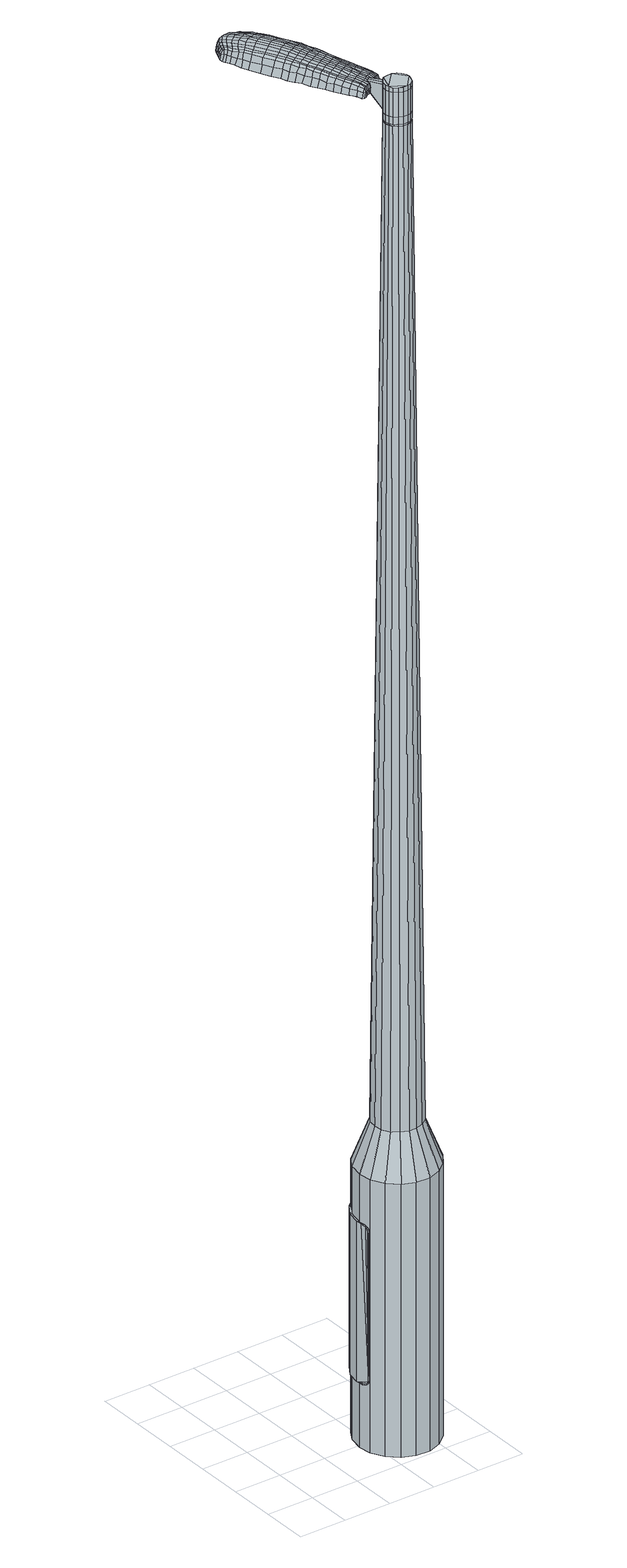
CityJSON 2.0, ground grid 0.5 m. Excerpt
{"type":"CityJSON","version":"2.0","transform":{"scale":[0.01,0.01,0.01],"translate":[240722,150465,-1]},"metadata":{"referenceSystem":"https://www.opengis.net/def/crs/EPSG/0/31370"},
"CityObjects":{
"object1":{"type":"GenericCityObject","attributes":{"cluster":948,"mean_distance_to_centroid":0.167,"new_centroid_x":240723.32,"new_centroid_y":150465.45,"mean_distance_to_camera":5.42,"H1":-2.76,"H2":2.57,"Z_final":123.3,"cluster2":-1,"proj_x":240725.76,"proj_y":150464.14,"id_line":64258,"bearing_l":208.24,"distance":2.77,"orientation":"right","G_obj":118.24},"geometry":[{"type":"MultiSurface","lod":"2","boundaries":[[[0,1,2,3]],[[1,4,5,2]],[[4,6,7,5]],[[6,8,9,7]],[[8,10,11,9]],[[10,12,13,11]],[[12,14,15,13]],[[14,16,17,15]],[[16,18,19,17]],[[18,20,21,19]],[[20,22,23,21]],[[22,24,25,23]],[[24,26,27,25]],[[26,28,29,27]],[[28,30,31,29]],[[30,32,33,31]],[[32,34,35,33]],[[34,0,3,35]],[[36,37,38,39]],[[38,40,41,42]],[[41,43,42]],[[42,44,45,46]],[[45,47,46]],[[46,48,49,50]],[[49,51,50]],[[42,46,50,38]],[[50,52,39,38]],[[53,36,39]],[[2,5,7,35]],[[7,9,11,15]],[[11,13,15]],[[15,17,19,23]],[[19,21,23]],[[23,25,27,31]],[[27,29,31]],[[15,23,31,7]],[[31,33,35,7]],[[3,2,35]],[[1,0,54,55]],[[0,34,56,54]],[[34,32,57,56]],[[32,30,58,57]],[[30,28,59,58]],[[28,26,60,59]],[[26,24,61,60]],[[24,22,62,61]],[[22,20,63,62]],[[20,18,64,63]],[[18,16,65,64]],[[16,14,66,65]],[[14,12,67,66]],[[12,10,68,67]],[[10,8,69,68]],[[8,6,70,69]],[[6,4,71,70]],[[4,1,55,71]],[[55,54,72,73]],[[54,56,74,72]],[[56,57,75,74]],[[57,58,76,75]],[[58,59,77,76]],[[59,60,78,77]],[[60,61,79,78]],[[61,62,80,79]],[[62,63,81,80]],[[63,64,82,81]],[[64,65,83,82]],[[65,66,84,83]],[[66,67,85,84]],[[67,68,86,85]],[[68,69,87,86]],[[69,70,88,87]],[[70,71,89,88]],[[71,55,73,89]],[[90,91,92,73]],[[74,93,91,90]],[[94,95,93,74]],[[96,97,95,94]],[[98,99,97,96]],[[100,101,99,98]],[[79,102,101,100]],[[80,103,102,79]],[[81,104,103,80]],[[105,106,104,81]],[[107,108,106,105]],[[84,109,108,107]],[[85,110,109,84]],[[111,112,110,85]],[[87,113,112,111]],[[88,114,113,87]],[[115,116,114,88]],[[73,92,116,115]],[[117,118,119,120]],[[121,117,120,122]],[[123,121,122,124]],[[125,123,124,126]],[[127,125,126,128]],[[129,127,128,130]],[[131,129,130,132]],[[133,131,132,134]],[[135,133,134,136]],[[137,135,136,138]],[[139,137,138,140]],[[141,139,140,142]],[[143,141,142,144]],[[145,143,144,146]],[[147,145,146,148]],[[149,147,148,150]],[[72,90,73]],[[72,74,90]],[[75,94,74]],[[75,76,96,94]],[[76,77,98,96]],[[77,78,100,98]],[[78,79,100]],[[82,105,81]],[[82,83,107,105]],[[83,84,107]],[[86,111,85]],[[86,87,111]],[[89,115,88]],[[89,73,115]],[[151,92,91]],[[152,116,92]],[[152,114,116]],[[153,112,113]],[[153,110,112]],[[154,108,109]],[[154,155,106,108]],[[155,104,106]],[[156,101,102]],[[156,157,99,101]],[[157,158,97,99]],[[158,159,95,97]],[[159,93,95]],[[151,91,93]],[[39,52,149,160]],[[92,151,161,150]],[[53,39,160,118]],[[151,93,119,161]],[[36,53,118,117]],[[93,159,120,119]],[[37,36,117,121]],[[159,158,122,120]],[[38,37,121,123]],[[158,157,124,122]],[[40,38,123,125]],[[157,156,126,124]],[[41,40,125,127]],[[156,102,128,126]],[[43,41,127,129]],[[102,103,130,128]],[[42,43,129,131]],[[103,104,132,130]],[[44,42,131,133]],[[104,155,134,132]],[[45,44,133,135]],[[155,154,136,134]],[[47,45,135,137]],[[154,109,138,136]],[[46,47,137,139]],[[109,110,140,138]],[[48,46,139,141]],[[110,153,142,140]],[[49,48,141,143]],[[153,113,144,142]],[[51,49,143,145]],[[113,114,146,144]],[[50,51,145,147]],[[114,152,148,146]],[[52,50,147,149]],[[152,92,150,148]],[[149,150,162,163]],[[150,161,164,162]],[[161,119,165,164]],[[119,118,166,165]],[[118,160,167,166]],[[160,149,163,167]],[[168,169,170,171]],[[172,168,171,173]],[[168,172,174,175]],[[169,168,175,176]],[[177,178,179,180]],[[181,177,180,182]],[[177,181,183,184]],[[178,177,184,185]],[[186,187,188,189]],[[190,186,189,191]],[[186,190,192,193]],[[187,186,193,194]],[[195,196,197,198]],[[199,195,198,200]],[[195,199,201,202]],[[196,195,202,203]],[[204,205,206,207]],[[208,204,207,209]],[[204,208,210,211]],[[205,204,211,212]],[[213,214,215,216]],[[217,213,216,218]],[[213,217,219,220]],[[214,213,220,221]],[[222,223,224,225]],[[214,222,225,215]],[[222,214,221,226]],[[223,222,226,227]],[[228,229,230,231]],[[223,228,231,224]],[[228,223,227,232]],[[229,228,232,233]],[[234,172,173,235]],[[229,234,235,230]],[[234,229,233,236]],[[172,234,236,174]],[[237,238,239,240]],[[241,237,240,242]],[[237,241,243,244]],[[238,237,244,245]],[[246,247,248,249]],[[238,246,249,239]],[[246,238,245,250]],[[247,246,250,251]],[[252,253,254,255]],[[247,252,255,248]],[[252,247,251,256]],[[253,252,256,257]],[[258,259,260,261]],[[253,258,261,254]],[[258,253,257,262]],[[259,258,262,263]],[[264,169,176,265]],[[259,264,265,260]],[[264,259,263,266]],[[169,264,266,170]],[[267,268,269,270]],[[271,267,270,272]],[[267,271,273,274]],[[268,267,274,275]],[[276,277,278,279]],[[268,276,279,269]],[[276,268,275,280]],[[277,276,280,281]],[[282,283,284,285]],[[277,282,285,278]],[[282,277,281,286]],[[283,282,286,287]],[[288,181,182,289]],[[283,288,289,284]],[[288,283,287,290]],[[181,288,290,183]],[[291,292,293,294]],[[295,291,294,296]],[[291,295,297,298]],[[292,291,298,299]],[[300,301,302,303]],[[292,300,303,293]],[[300,292,299,304]],[[301,300,304,305]],[[306,307,308,309]],[[301,306,309,302]],[[306,301,305,310]],[[307,306,310,311]],[[312,313,314,315]],[[307,312,315,308]],[[312,307,311,316]],[[313,312,316,317]],[[318,178,185,319]],[[313,318,319,314]],[[318,313,317,320]],[[178,318,320,179]],[[321,207,206,322]],[[323,321,322,324]],[[321,323,325,326]],[[207,321,326,209]],[[327,323,324,328]],[[329,327,328,330]],[[327,329,331,332]],[[323,327,332,325]],[[333,329,330,334]],[[335,333,334,336]],[[333,335,337,338]],[[329,333,338,331]],[[339,335,336,340]],[[341,339,340,342]],[[339,341,343,344]],[[335,339,344,337]],[[345,341,342,346]],[[196,345,346,197]],[[345,196,203,347]],[[341,345,347,343]],[[348,349,194,193]],[[350,348,193,192]],[[348,350,351,352]],[[349,348,352,353]],[[354,355,353,352]],[[356,354,352,351]],[[354,356,357,358]],[[355,354,358,359]],[[360,361,359,358]],[[362,360,358,357]],[[360,362,363,364]],[[361,360,364,365]],[[366,367,365,364]],[[368,366,364,363]],[[366,368,201,199]],[[367,366,199,200]],[[369,370,371,372]],[[271,369,372,273]],[[369,271,272,373]],[[370,369,373,374]],[[375,190,191,376]],[[370,375,376,371]],[[375,370,374,377]],[[190,375,377,192]],[[378,379,380,381]],[[217,378,381,219]],[[378,217,218,382]],[[379,378,382,383]],[[384,385,386,387]],[[379,384,387,380]],[[384,379,383,388]],[[385,384,388,389]],[[390,187,194,391]],[[385,390,391,386]],[[390,385,389,392]],[[187,390,392,188]],[[393,394,395,396]],[[175,393,396,176]],[[393,175,174,397]],[[394,393,397,398]],[[399,400,401,402]],[[394,399,402,395]],[[399,394,398,403]],[[400,399,403,404]],[[405,198,197,406]],[[400,405,406,401]],[[405,400,404,407]],[[198,405,407,200]],[[408,409,410,411]],[[180,408,411,182]],[[408,180,179,412]],[[409,408,412,413]],[[414,202,201,415]],[[409,414,415,410]],[[414,409,413,416]],[[202,414,416,203]],[[417,418,419,420]],[[295,417,420,297]],[[417,295,296,421]],[[418,417,421,422]],[[423,208,209,424]],[[418,423,424,419]],[[423,418,422,425]],[[208,423,425,210]],[[426,427,428,429]],[[241,426,429,243]],[[426,241,242,430]],[[427,426,430,431]],[[432,433,434,435]],[[427,432,435,428]],[[432,427,431,436]],[[433,432,436,437]],[[438,205,212,439]],[[433,438,439,434]],[[438,433,437,440]],[[205,438,440,206]],[[441,442,431,430]],[[240,441,430,242]],[[441,240,239,443]],[[442,441,443,444]],[[445,446,437,436]],[[442,445,436,431]],[[445,442,444,447]],[[446,445,447,448]],[[449,322,206,440]],[[446,449,440,437]],[[449,446,448,450]],[[322,449,450,324]],[[451,452,453,454]],[[298,451,454,299]],[[451,298,297,420]],[[452,451,420,419]],[[455,326,325,456]],[[452,455,456,453]],[[455,452,419,424]],[[326,455,424,209]],[[457,458,444,443]],[[249,457,443,239]],[[457,249,248,459]],[[458,457,459,460]],[[461,462,448,447]],[[458,461,447,444]],[[461,458,460,463]],[[462,461,463,464]],[[465,328,324,450]],[[462,465,450,448]],[[465,462,464,466]],[[328,465,466,330]],[[467,468,469,470]],[[304,467,470,305]],[[467,304,299,454]],[[468,467,454,453]],[[471,332,331,472]],[[468,471,472,469]],[[471,468,453,456]],[[332,471,456,325]],[[473,474,460,459]],[[255,473,459,248]],[[473,255,254,475]],[[474,473,475,476]],[[477,478,464,463]],[[474,477,463,460]],[[477,474,476,479]],[[478,477,479,480]],[[481,334,330,466]],[[478,481,466,464]],[[481,478,480,482]],[[334,481,482,336]],[[483,484,485,486]],[[310,483,486,311]],[[483,310,305,470]],[[484,483,470,469]],[[487,338,337,488]],[[484,487,488,485]],[[487,484,469,472]],[[338,487,472,331]],[[489,490,476,475]],[[261,489,475,254]],[[489,261,260,491]],[[490,489,491,492]],[[493,494,480,479]],[[490,493,479,476]],[[493,490,492,495]],[[494,493,495,496]],[[497,340,336,482]],[[494,497,482,480]],[[497,494,496,498]],[[340,497,498,342]],[[499,500,501,502]],[[316,499,502,317]],[[499,316,311,486]],[[500,499,486,485]],[[503,344,343,504]],[[500,503,504,501]],[[503,500,485,488]],[[344,503,488,337]],[[505,506,492,491]],[[265,505,491,260]],[[505,265,176,396]],[[506,505,396,395]],[[507,508,496,495]],[[506,507,495,492]],[[507,506,395,402]],[[508,507,402,401]],[[509,346,342,498]],[[508,509,498,496]],[[509,508,401,406]],[[346,509,406,197]],[[510,511,413,412]],[[320,510,412,179]],[[510,320,317,502]],[[511,510,502,501]],[[512,347,203,416]],[[511,512,416,413]],[[512,511,501,504]],[[347,512,504,343]],[[513,514,374,373]],[[270,513,373,272]],[[513,270,269,515]],[[514,513,515,516]],[[517,350,192,377]],[[514,517,377,374]],[[517,514,516,518]],[[350,517,518,351]],[[519,520,521,522]],[[220,519,522,221]],[[519,220,219,381]],[[520,519,381,380]],[[523,524,525,526]],[[520,523,526,521]],[[523,520,380,387]],[[524,523,387,386]],[[527,349,353,528]],[[524,527,528,525]],[[527,524,386,391]],[[349,527,391,194]],[[529,530,516,515]],[[279,529,515,269]],[[529,279,278,531]],[[530,529,531,532]],[[533,356,351,518]],[[530,533,518,516]],[[533,530,532,534]],[[356,533,534,357]],[[535,536,537,538]],[[226,535,538,227]],[[535,226,221,522]],[[536,535,522,521]],[[539,540,541,542]],[[536,539,542,537]],[[539,536,521,526]],[[540,539,526,525]],[[543,355,359,544]],[[540,543,544,541]],[[543,540,525,528]],[[355,543,528,353]],[[545,546,532,531]],[[285,545,531,278]],[[545,285,284,547]],[[546,545,547,548]],[[549,362,357,534]],[[546,549,534,532]],[[549,546,548,550]],[[362,549,550,363]],[[551,552,553,554]],[[232,551,554,233]],[[551,232,227,538]],[[552,551,538,537]],[[555,556,557,558]],[[552,555,558,553]],[[555,552,537,542]],[[556,555,542,541]],[[559,361,365,560]],[[556,559,560,557]],[[559,556,541,544]],[[361,559,544,359]],[[561,562,548,547]],[[289,561,547,284]],[[561,289,182,411]],[[562,561,411,410]],[[563,368,363,550]],[[562,563,550,548]],[[563,562,410,415]],[[368,563,415,201]],[[564,565,398,397]],[[236,564,397,174]],[[564,236,233,554]],[[565,564,554,553]],[[566,567,404,403]],[[565,566,403,398]],[[566,565,553,558]],[[567,566,558,557]],[[568,367,200,407]],[[567,568,407,404]],[[568,567,557,560]],[[367,568,560,365]],[[569,570,571,572]],[[572,571,573,574]],[[575,573,571,576]],[[576,571,570,577]],[[578,579,580,581]],[[581,580,582,583]],[[584,582,580,585]],[[585,580,579,586]],[[587,588,589,590]],[[590,589,591,592]],[[593,591,589,594]],[[594,589,588,595]],[[596,597,598,599]],[[599,598,600,601]],[[602,600,598,603]],[[603,598,597,604]],[[605,606,607,608]],[[608,607,609,610]],[[611,609,607,612]],[[612,607,606,613]],[[614,615,616,617]],[[617,616,618,619]],[[620,618,616,621]],[[621,616,615,622]],[[623,624,625,626]],[[626,625,615,614]],[[622,615,625,627]],[[627,625,624,628]],[[629,630,631,632]],[[632,631,624,623]],[[628,624,631,633]],[[633,631,630,634]],[[574,573,635,636]],[[636,635,630,629]],[[634,630,635,637]],[[637,635,573,575]],[[638,639,640,641]],[[641,640,642,643]],[[644,642,640,645]],[[645,640,639,646]],[[647,648,649,650]],[[650,649,639,638]],[[646,639,649,651]],[[651,649,648,652]],[[653,654,655,656]],[[656,655,648,647]],[[652,648,655,657]],[[657,655,654,658]],[[659,660,661,662]],[[662,661,654,653]],[[658,654,661,663]],[[663,661,660,664]],[[577,570,665,666]],[[666,665,660,659]],[[664,660,665,667]],[[667,665,570,569]],[[668,669,670,671]],[[671,670,672,673]],[[674,672,670,675]],[[675,670,669,676]],[[677,678,679,680]],[[680,679,669,668]],[[676,669,679,681]],[[681,679,678,682]],[[683,684,685,686]],[[686,685,678,677]],[[682,678,685,687]],[[687,685,684,688]],[[583,582,689,690]],[[690,689,684,683]],[[688,684,689,691]],[[691,689,582,584]],[[692,693,694,695]],[[695,694,696,697]],[[698,696,694,699]],[[699,694,693,700]],[[701,702,703,704]],[[704,703,693,692]],[[700,693,703,705]],[[705,703,702,706]],[[707,708,709,710]],[[710,709,702,701]],[[706,702,709,711]],[[711,709,708,712]],[[713,714,715,716]],[[716,715,708,707]],[[712,708,715,717]],[[717,715,714,718]],[[586,579,719,720]],[[720,719,714,713]],[[718,714,719,721]],[[721,719,579,578]],[[605,608,722,723]],[[723,722,724,725]],[[726,724,722,727]],[[727,722,608,610]],[[725,724,728,729]],[[729,728,730,731]],[[732,730,728,733]],[[733,728,724,726]],[[731,730,734,735]],[[735,734,736,737]],[[738,736,734,739]],[[739,734,730,732]],[[737,736,740,741]],[[741,740,742,743]],[[744,742,740,745]],[[745,740,736,738]],[[743,742,746,747]],[[747,746,597,596]],[[604,597,746,748]],[[748,746,742,744]],[[595,749,750,594]],[[594,750,751,593]],[[752,751,750,753]],[[753,750,749,754]],[[754,755,756,753]],[[753,756,757,752]],[[758,757,756,759]],[[759,756,755,760]],[[760,761,762,759]],[[759,762,763,758]],[[764,763,762,765]],[[765,762,761,766]],[[766,767,768,765]],[[765,768,769,764]],[[602,769,768,600]],[[600,768,767,601]],[[770,771,772,773]],[[773,772,672,674]],[[673,672,772,774]],[[774,772,771,775]],[[592,591,776,777]],[[777,776,771,770]],[[775,771,776,778]],[[778,776,591,593]],[[779,780,781,782]],[[782,781,618,620]],[[619,618,781,783]],[[783,781,780,784]],[[785,786,787,788]],[[788,787,780,779]],[[784,780,787,789]],[[789,787,786,790]],[[595,588,791,792]],[[792,791,786,785]],[[790,786,791,793]],[[793,791,588,587]],[[794,795,796,797]],[[797,796,576,577]],[[575,576,796,798]],[[798,796,795,799]],[[800,801,802,803]],[[803,802,795,794]],[[799,795,802,804]],[[804,802,801,805]],[[596,599,806,807]],[[807,806,801,800]],[[805,801,806,808]],[[808,806,599,601]],[[809,810,811,812]],[[812,811,581,583]],[[578,581,811,813]],[[813,811,810,814]],[[602,603,815,816]],[[816,815,810,809]],[[814,810,815,817]],[[817,815,603,604]],[[818,819,820,821]],[[821,820,696,698]],[[697,696,820,822]],[[822,820,819,823]],[[610,609,824,825]],[[825,824,819,818]],[[823,819,824,826]],[[826,824,609,611]],[[827,828,829,830]],[[830,829,642,644]],[[643,642,829,831]],[[831,829,828,832]],[[833,834,835,836]],[[836,835,828,827]],[[832,828,835,837]],[[837,835,834,838]],[[613,606,839,840]],[[840,839,834,833]],[[838,834,839,841]],[[841,839,606,605]],[[832,842,843,831]],[[831,843,641,643]],[[638,641,843,844]],[[844,843,842,845]],[[838,846,847,837]],[[837,847,842,832]],[[845,842,847,848]],[[848,847,846,849]],[[605,723,850,841]],[[841,850,846,838]],[[849,846,850,851]],[[851,850,723,725]],[[852,853,854,855]],[[855,854,699,700]],[[698,699,854,821]],[[821,854,853,818]],[[726,727,856,857]],[[857,856,853,852]],[[818,853,856,825]],[[825,856,727,610]],[[845,858,859,844]],[[844,859,650,638]],[[647,650,859,860]],[[859,858,860]],[[849,861,862,848]],[[848,862,858,845]],[[860,858,862,863]],[[863,862,861,864]],[[725,729,865,851]],[[851,865,861,849]],[[864,861,865,866]],[[866,865,729,731]],[[867,868,869,870]],[[870,869,705,706]],[[700,705,869,855]],[[855,869,868,852]],[[732,733,871,872]],[[872,871,868,867]],[[852,868,871,857]],[[857,871,733,726]],[[873,874,860]],[[860,874,656,647]],[[653,656,874,875]],[[875,874,873,876]],[[864,877,878,863]],[[863,878,873,860]],[[876,873,878,879]],[[879,878,877,880]],[[731,735,881,866]],[[866,881,877,864]],[[880,877,881,882]],[[882,881,735,737]],[[883,884,885,886]],[[886,885,711,712]],[[706,711,885,870]],[[870,885,884,867]],[[738,739,887,888]],[[888,887,884,883]],[[867,884,887,872]],[[872,887,739,732]],[[876,889,890,875]],[[875,890,662,653]],[[659,662,890,891]],[[891,890,889,892]],[[880,893,894,879]],[[879,894,889,876]],[[892,889,894,895]],[[895,894,893,896]],[[737,741,897,882]],[[882,897,893,880]],[[896,893,897,898]],[[898,897,741,743]],[[899,900,901,902]],[[902,901,717,718]],[[712,717,901,886]],[[886,901,900,883]],[[744,745,903,904]],[[904,903,900,899]],[[883,900,903,888]],[[888,903,745,738]],[[892,905,906,891]],[[891,906,666,659]],[[577,666,906,797]],[[797,906,905,794]],[[896,907,908,895]],[[895,908,905,892]],[[794,905,908,803]],[[803,908,907,800]],[[743,747,909,898]],[[898,909,907,896]],[[800,907,909,807]],[[807,909,747,596]],[[814,910,911,813]],[[813,911,721,578]],[[718,721,911,902]],[[902,911,910,899]],[[604,748,912,817]],[[817,912,910,814]],[[899,910,912,904]],[[904,912,748,744]],[[775,913,914,774]],[[774,914,671,673]],[[668,671,914,915]],[[915,914,913,916]],[[593,751,917,778]],[[778,917,913,775]],[[916,913,917,918]],[[918,917,751,752]],[[919,920,921,922]],[[922,921,621,622]],[[620,621,921,782]],[[782,921,920,779]],[[923,924,925,926]],[[926,925,920,919]],[[779,920,925,788]],[[788,925,924,785]],[[754,749,927,928]],[[928,927,924,923]],[[785,924,927,792]],[[792,927,749,595]],[[916,929,930,915]],[[915,930,680,668]],[[677,680,930,931]],[[931,930,929,932]],[[752,757,933,918]],[[918,933,929,916]],[[932,929,933,934]],[[934,933,757,758]],[[935,936,937,938]],[[938,937,627,628]],[[622,627,937,922]],[[922,937,936,919]],[[939,940,941,942]],[[942,941,936,935]],[[919,936,941,926]],[[926,941,940,923]],[[760,755,943,944]],[[944,943,940,939]],[[923,940,943,928]],[[928,943,755,754]],[[932,945,946,931]],[[931,946,686,677]],[[683,686,946,947]],[[947,946,945,948]],[[758,763,949,934]],[[934,949,945,932]],[[948,945,949,950]],[[950,949,763,764]],[[951,952,953,954]],[[954,953,633,634]],[[628,633,953,938]],[[938,953,952,935]],[[955,956,957,958]],[[958,957,952,951]],[[935,952,957,942]],[[942,957,956,939]],[[766,761,959,960]],[[960,959,956,955]],[[939,956,959,944]],[[944,959,761,760]],[[948,961,962,947]],[[947,962,690,683]],[[583,690,962,812]],[[812,962,961,809]],[[764,769,963,950]],[[950,963,961,948]],[[809,961,963,816]],[[816,963,769,602]],[[799,964,965,798]],[[798,965,637,575]],[[634,637,965,954]],[[954,965,964,951]],[[805,966,967,804]],[[804,967,964,799]],[[951,964,967,958]],[[958,967,966,955]],[[601,767,968,808]],[[808,968,966,805]],[[955,966,968,960]],[[960,968,767,766]],[[569,572,171,170]],[[572,574,173,171]],[[584,585,184,183]],[[585,586,185,184]],[[587,590,189,188]],[[590,592,191,189]],[[611,612,211,210]],[[612,613,212,211]],[[614,617,216,215]],[[617,619,218,216]],[[623,626,225,224]],[[626,614,215,225]],[[629,632,231,230]],[[632,623,224,231]],[[574,636,235,173]],[[636,629,230,235]],[[644,645,244,243]],[[645,646,245,244]],[[646,651,250,245]],[[651,652,251,250]],[[652,657,256,251]],[[657,658,257,256]],[[658,663,262,257]],[[663,664,263,262]],[[664,667,266,263]],[[667,569,170,266]],[[674,675,274,273]],[[675,676,275,274]],[[676,681,280,275]],[[681,682,281,280]],[[682,687,286,281]],[[687,688,287,286]],[[688,691,290,287]],[[691,584,183,290]],[[692,695,294,293]],[[695,697,296,294]],[[701,704,303,302]],[[704,692,293,303]],[[707,710,309,308]],[[710,701,302,309]],[[713,716,315,314]],[[716,707,308,315]],[[586,720,319,185]],[[720,713,314,319]],[[770,773,372,371]],[[773,674,273,372]],[[592,777,376,191]],[[777,770,371,376]],[[619,783,382,218]],[[783,784,383,382]],[[784,789,388,383]],[[789,790,389,388]],[[790,793,392,389]],[[793,587,188,392]],[[697,822,421,296]],[[822,823,422,421]],[[823,826,425,422]],[[826,611,210,425]],[[827,830,429,428]],[[830,644,243,429]],[[833,836,435,434]],[[836,827,428,435]],[[613,840,439,212]],[[840,833,434,439]],[[969,970,971,972]],[[973,974,972,971]],[[975,976,977,978]],[[979,980,981,982]],[[970,983,984,971]],[[985,973,971,984]],[[986,975,978,987]],[[988,989,980,979]],[[983,990,991,984]],[[991,992,985,984]],[[993,986,987,994]],[[995,989,988,996]],[[990,997,998,991]],[[998,999,992,991]],[[1000,993,994,1001]],[[1002,995,996,1003]],[[1004,1005,1006,1007]],[[1008,1009,1005,1004]],[[1008,1010,1011,1009]],[[1010,1012,1013,1011]],[[1014,1015,1016,1017]],[[1018,1019,1015,1014]],[[1020,1021,1019,1018]],[[1022,1023,1021,1020]],[[1017,1006,1005,1014]],[[1014,1005,1009,1018]],[[1009,1011,1020,1018]],[[1011,1013,1022,1020]],[[978,977,974,973]],[[987,978,973,985]],[[992,994,987,985]],[[999,1001,994,992]],[[979,982,976,975]],[[988,979,975,986]],[[996,988,986,993]],[[1003,996,993,1000]],[[980,1004,1007,981]],[[989,1008,1004,980]],[[1010,1008,989,995]],[[1012,1010,995,1002]],[[1024,1025,1026,1027]],[[1026,1028,1029,1030]],[[1026,1030,1031,1032]],[[1026,1032,1027]],[[1033,1024,1027,1034]],[[1035,1034,1027,1036]],[[1037,1036,1027]],[[1038,1026,1025,1039]],[[1040,1038,1039,1041]],[[1042,1040,1041,1043]],[[1044,1042,1043,1045]],[[1046,1044,1045,1047]],[[1047,1048,1049,1050]],[[1047,1050,1051,1052]],[[1047,1052,1053,1054]],[[1053,1055,1056,1057]],[[1053,1057,1058,1059]],[[1053,1059,1054]],[[1047,1054,1046]],[[1060,1061,1025,1024]],[[1062,1063,1028,1026]],[[1064,1065,1037,1027]],[[1061,1066,1039,1025]],[[1067,1062,1026,1038]],[[1066,1068,1041,1039]],[[1069,1067,1038,1040]],[[1068,1070,1043,1041]],[[1071,1069,1040,1042]],[[1070,1072,1045,1043]],[[1073,1071,1042,1044]],[[1072,1074,1047,1045]],[[1075,1073,1044,1046]],[[1074,1076,1048,1047]],[[1077,1078,1055,1053]],[[1079,1075,1046,1054]],[[1049,1048,1076,1080]],[[1050,1049,1080,1081]],[[1051,1050,1081,1082]],[[1052,1051,1082,1083]],[[1053,1052,1083,1077]],[[1084,1060,1024,1033]],[[1085,1084,1033,1034]],[[1086,1085,1034,1035]],[[1087,1086,1035,1036]],[[1065,1087,1036,1037]],[[1029,1028,1063,1088]],[[1056,1055,1078,1089]],[[1030,1029,1088,1090]],[[1031,1030,1090,1091]],[[1032,1031,1091,1092]],[[1027,1032,1092,1064]],[[1057,1056,1089,1093]],[[1058,1057,1093,1094]],[[1059,1058,1094,1095]],[[1054,1059,1095,1079]]]}]}
},
"vertices":[
[110,83,384],[124,88,384],[124,88,96],[110,83,96],[138,87,384],[138,87,96],[152,82,384],[152,82,96],[163,72,384],[163,72,96],[170,59,384],[170,59,96],[172,45,384],[172,45,96],[169,30,384],[169,30,96],[161,18,384],[161,18,96],[150,9,384],[150,9,96],[136,4,384],[136,4,96],[121,5,384],[121,5,96],[108,10,384],[108,10,96],[97,20,384],[97,20,96],[90,33,384],[90,33,96],[88,47,384],[88,47,96],[91,62,384],[91,62,96],[98,74,384],[98,74,96],[117,51,1524],[116,46,1524],[117,42,1524],[123,58,1524],[119,38,1524],[123,35,1524],[132,33,1524],[127,33,1524],[136,34,1524],[140,37,1524],[143,46,1524],[142,41,1524],[143,50,1524],[140,54,1524],[133,59,1524],[137,57,1524],[128,59,1524],[120,55,1524],[118,68,429],[126,71,429],[111,63,429],[106,55,429],[105,47,429],[106,38,429],[110,30,429],[117,25,429],[125,21,429],[133,21,429],[142,24,429],[149,29,429],[153,37,429],[155,45,429],[154,54,429],[150,62,429],[143,67,429],[135,71,429],[123,58,1483],[128,59,1483],[120,55,1483],[117,51,1483],[116,46,1483],[117,42,1483],[119,38,1483],[123,35,1483],[127,33,1483],[132,33,1483],[136,34,1483],[140,37,1483],[142,41,1483],[143,46,1483],[143,50,1483],[140,54,1483],[137,57,1483],[133,59,1483],[124,57,1483],[124,57,1485],[128,59,1485],[120,55,1485],[118,51,1483],[118,51,1485],[117,46,1483],[117,46,1485],[118,42,1483],[118,42,1485],[120,38,1483],[120,38,1485],[123,35,1485],[127,33,1485],[132,33,1485],[136,35,1483],[136,35,1485],[139,37,1483],[139,37,1485],[142,41,1485],[143,46,1485],[142,50,1483],[142,50,1485],[140,54,1485],[137,57,1485],[132,59,1483],[132,59,1485],[117,51,1519],[120,55,1519],[120,55,1493],[117,51,1493],[116,46,1519],[116,46,1493],[117,42,1519],[117,42,1493],[119,38,1519],[119,38,1493],[123,35,1519],[123,35,1493],[127,33,1519],[127,33,1493],[132,33,1519],[132,33,1493],[136,34,1519],[136,34,1493],[140,37,1519],[140,37,1493],[142,41,1519],[142,41,1493],[143,46,1519],[143,46,1493],[143,50,1519],[143,50,1493],[140,54,1519],[140,54,1493],[137,57,1519],[137,57,1493],[133,59,1519],[133,59,1493],[128,59,1519],[128,59,1493],[123,58,1485],[133,59,1485],[143,50,1485],[140,37,1485],[136,34,1485],[119,38,1485],[117,42,1485],[116,46,1485],[117,51,1485],[123,58,1519],[123,58,1493],[117,76,1513],[117,76,1518],[115,74,1513],[112,73,1513],[112,73,1518],[115,74,1518],[97,149,1519],[100,142,1518],[101,144,1509],[98,151,1510],[93,157,1519],[94,158,1510],[92,155,1526],[96,147,1525],[99,141,1525],[63,131,1519],[66,125,1518],[68,125,1525],[65,131,1525],[58,138,1519],[60,138,1526],[56,139,1510],[61,131,1510],[64,125,1509],[43,204,1519],[47,205,1519],[46,206,1513],[43,205,1513],[40,201,1519],[40,202,1513],[41,200,1524],[44,202,1524],[48,204,1524],[79,139,1530],[82,132,1529],[85,134,1529],[82,140,1530],[74,147,1531],[77,148,1531],[71,145,1530],[75,137,1530],[79,130,1529],[117,68,1512],[119,69,1512],[119,70,1517],[116,69,1517],[114,66,1512],[114,67,1517],[114,67,1506],[116,68,1506],[119,70,1506],[68,200,1519],[70,198,1519],[70,199,1512],[68,202,1512],[66,202,1518],[67,204,1512],[65,201,1522],[67,200,1523],[69,197,1524],[72,194,1519],[75,189,1519],[76,191,1512],[73,195,1512],[71,193,1524],[74,188,1525],[78,184,1519],[82,177,1519],[83,179,1511],[79,186,1511],[77,183,1526],[81,176,1526],[88,167,1519],[88,169,1510],[87,165,1526],[128,82,1513],[125,89,1513],[124,88,1518],[127,81,1517],[130,77,1512],[129,77,1516],[130,78,1506],[128,83,1507],[125,90,1507],[122,96,1514],[119,102,1515],[118,101,1520],[121,94,1519],[122,97,1507],[119,104,1507],[115,109,1515],[112,116,1516],[111,115,1522],[115,108,1521],[116,111,1508],[113,118,1508],[109,123,1517],[106,129,1517],[105,128,1524],[108,121,1523],[110,124,1508],[107,131,1509],[103,136,1518],[102,134,1524],[104,138,1509],[36,184,1519],[37,181,1519],[38,181,1524],[37,185,1523],[35,187,1518],[36,186,1522],[34,187,1512],[34,184,1512],[35,181,1512],[39,177,1519],[41,171,1519],[43,171,1525],[40,177,1524],[37,177,1512],[39,172,1512],[44,166,1519],[47,159,1519],[49,159,1526],[45,166,1526],[42,166,1511],[45,159,1511],[53,149,1519],[54,149,1526],[51,149,1510],[101,68,1513],[97,74,1513],[96,74,1507],[100,68,1507],[104,63,1512],[103,63,1506],[105,64,1516],[102,68,1517],[99,74,1518],[93,81,1514],[89,87,1515],[88,87,1507],[92,81,1507],[95,80,1519],[91,87,1520],[85,93,1515],[82,100,1516],[80,100,1508],[84,94,1508],[87,93,1521],[83,100,1522],[78,106,1517],[74,112,1517],[72,113,1509],[76,106,1508],[79,106,1523],[76,112,1524],[70,119,1518],[68,119,1509],[72,118,1524],[114,73,1519],[116,75,1519],[110,80,1520],[113,81,1520],[108,79,1520],[111,72,1519],[107,86,1522],[109,88,1522],[103,93,1523],[106,94,1523],[101,92,1523],[104,85,1521],[100,100,1524],[102,101,1524],[96,106,1525],[99,107,1525],[93,105,1525],[97,98,1524],[93,113,1526],[95,114,1526],[89,119,1527],[92,121,1527],[86,117,1527],[90,111,1526],[86,126,1528],[88,127,1528],[82,124,1528],[46,200,1527],[49,201,1527],[43,197,1526],[45,193,1527],[48,196,1528],[51,197,1528],[51,190,1529],[54,192,1529],[48,188,1528],[51,181,1530],[54,184,1530],[58,185,1530],[58,177,1531],[61,179,1531],[54,175,1530],[59,167,1531],[62,169,1531],[65,171,1531],[68,158,1531],[71,160,1531],[65,156,1531],[35,189,1518],[36,192,1519],[35,192,1513],[34,189,1513],[36,188,1523],[37,191,1523],[38,196,1519],[37,197,1513],[39,195,1524],[64,204,1518],[62,205,1518],[62,203,1523],[64,202,1523],[65,205,1513],[62,206,1513],[58,206,1519],[54,207,1519],[55,205,1524],[58,204,1523],[58,207,1513],[54,208,1513],[50,206,1519],[51,205,1524],[50,207,1513],[95,146,1528],[93,146,1528],[96,139,1528],[98,140,1527],[91,154,1528],[89,153,1529],[90,144,1529],[87,143,1530],[91,136,1529],[94,138,1528],[86,152,1529],[83,151,1530],[84,142,1530],[88,135,1529],[80,150,1531],[66,131,1528],[68,132,1529],[64,140,1529],[62,139,1528],[70,125,1527],[72,126,1528],[71,134,1529],[67,142,1530],[75,128,1528],[106,62,1512],[108,63,1512],[108,64,1517],[106,63,1517],[105,62,1506],[107,63,1506],[111,64,1512],[111,66,1517],[110,65,1506],[130,74,1512],[128,74,1512],[129,75,1506],[130,76,1506],[129,75,1517],[127,74,1517],[126,73,1512],[124,71,1512],[124,72,1506],[127,74,1506],[125,73,1517],[123,72,1517],[122,70,1512],[122,71,1506],[121,71,1517],[126,80,1519],[125,79,1519],[123,87,1520],[122,86,1520],[123,78,1519],[121,77,1519],[120,85,1520],[117,84,1520],[118,76,1519],[115,82,1520],[104,68,1519],[105,69,1519],[102,75,1520],[100,74,1520],[108,70,1519],[105,77,1520],[120,93,1521],[118,93,1521],[117,100,1522],[115,99,1522],[116,92,1521],[114,90,1521],[113,98,1522],[111,97,1523],[112,89,1522],[108,96,1523],[96,81,1521],[98,82,1521],[94,88,1522],[92,87,1522],[101,83,1521],[97,90,1522],[113,107,1523],[112,106,1523],[110,114,1524],[109,113,1524],[110,105,1523],[107,104,1524],[106,112,1525],[104,110,1525],[105,102,1524],[101,109,1525],[88,94,1523],[90,95,1523],[87,101,1524],[85,100,1524],[93,96,1524],[90,103,1525],[107,120,1525],[105,119,1525],[104,127,1526],[102,126,1526],[103,118,1526],[101,117,1526],[100,125,1527],[97,123,1527],[98,115,1526],[95,122,1527],[81,106,1525],[83,107,1525],[79,114,1526],[77,113,1526],[86,109,1526],[82,115,1527],[101,133,1527],[99,133,1527],[97,131,1527],[94,130,1528],[91,129,1528],[73,119,1527],[75,120,1527],[79,122,1528],[37,186,1525],[38,189,1525],[39,183,1526],[40,185,1526],[40,193,1526],[42,189,1527],[65,200,1525],[63,201,1525],[65,198,1526],[67,197,1525],[60,202,1525],[56,203,1526],[58,199,1527],[62,199,1526],[52,202,1526],[55,199,1527],[41,178,1526],[42,180,1527],[43,172,1527],[45,175,1528],[44,184,1528],[47,178,1529],[70,193,1526],[68,193,1527],[71,188,1528],[73,188,1527],[65,194,1527],[61,194,1528],[65,188,1529],[68,188,1528],[58,193,1528],[61,187,1530],[46,167,1528],[48,169,1529],[50,160,1528],[52,161,1529],[51,172,1529],[55,164,1530],[76,182,1528],[74,182,1528],[78,175,1529],[80,175,1528],[71,182,1529],[68,181,1530],[72,174,1530],[75,174,1530],[64,180,1530],[69,172,1531],[56,149,1529],[58,151,1529],[61,153,1530],[85,165,1528],[83,164,1529],[81,163,1530],[78,162,1530],[74,161,1531],[99,143,1509],[98,142,1518],[95,148,1518],[96,150,1509],[91,156,1519],[92,158,1510],[90,154,1525],[94,146,1525],[97,140,1525],[70,126,1525],[68,126,1518],[64,132,1518],[66,132,1525],[60,139,1519],[62,139,1525],[58,140,1510],[62,132,1509],[66,126,1509],[47,204,1513],[48,203,1519],[45,202,1519],[44,203,1513],[42,199,1519],[41,200,1513],[43,198,1524],[45,201,1524],[48,202,1524],[85,134,1528],[82,133,1528],[79,139,1529],[81,140,1529],[74,147,1529],[77,148,1529],[71,145,1529],[75,137,1529],[79,131,1528],[118,72,1516],[118,71,1512],[116,70,1512],[116,70,1516],[113,68,1512],[113,69,1516],[113,69,1506],[115,70,1506],[118,72,1506],[69,198,1512],[68,196,1519],[66,199,1518],[67,200,1512],[65,201,1518],[65,202,1512],[64,200,1522],[65,198,1523],[67,196,1523],[74,190,1512],[74,188,1519],[71,193,1519],[71,194,1512],[70,192,1524],[73,187,1525],[81,178,1511],[80,176,1519],[77,183,1519],[77,185,1511],[76,182,1525],[80,175,1526],[86,166,1519],[87,168,1510],[85,165,1526],[122,87,1518],[123,88,1513],[126,81,1513],[125,80,1517],[128,77,1512],[127,77,1515],[128,78,1506],[127,83,1506],[124,89,1507],[116,100,1520],[117,102,1514],[120,95,1514],[119,94,1519],[120,96,1507],[117,103,1507],[110,114,1522],[110,115,1516],[114,108,1515],[113,107,1521],[114,110,1508],[111,117,1508],[103,127,1523],[104,129,1517],[107,122,1516],[106,121,1522],[108,124,1508],[105,130,1508],[101,135,1517],[100,134,1524],[102,137,1509],[40,182,1523],[39,182,1519],[38,185,1518],[39,185,1523],[37,187,1518],[38,187,1522],[36,187,1512],[36,185,1512],[37,182,1512],[44,172,1525],[43,172,1519],[41,177,1519],[42,177,1524],[39,178,1512],[41,172,1512],[51,160,1526],[49,160,1519],[45,167,1519],[47,167,1525],[44,167,1511],[47,160,1511],[54,150,1519],[56,150,1526],[53,150,1510],[97,76,1507],[99,75,1513],[103,69,1513],[101,69,1506],[106,65,1512],[104,65,1506],[106,66,1515],[104,69,1517],[100,75,1518],[89,88,1507],[91,88,1514],[95,82,1514],[93,82,1507],[96,82,1519],[92,88,1520],[81,101,1508],[83,101,1516],[87,94,1515],[85,95,1508],[89,94,1521],[85,101,1522],[74,114,1508],[76,113,1517],[79,107,1516],[77,107,1508],[81,107,1522],[77,113,1523],[72,120,1517],[70,120,1509],[73,119,1524],[113,74,1518],[116,75,1518],[110,80,1519],[112,82,1519],[108,79,1519],[111,73,1518],[107,87,1520],[109,88,1520],[103,94,1521],[105,95,1521],[100,92,1521],[104,86,1520],[99,100,1523],[102,101,1523],[96,107,1524],[98,108,1524],[93,105,1524],[97,99,1523],[92,113,1525],[95,114,1525],[89,120,1526],[92,121,1526],[86,118,1526],[90,112,1525],[85,126,1527],[88,127,1527],[82,124,1527],[49,200,1526],[46,199,1526],[44,196,1525],[45,193,1526],[48,195,1526],[51,197,1526],[54,191,1528],[51,190,1528],[48,187,1527],[52,181,1528],[55,183,1529],[58,185,1529],[61,179,1530],[58,177,1530],[55,175,1529],[59,167,1530],[62,169,1530],[65,171,1530],[71,160,1530],[68,158,1530],[65,156,1530],[37,191,1513],[38,191,1518],[37,188,1518],[36,189,1512],[38,188,1523],[39,190,1523],[40,195,1519],[39,196,1513],[40,194,1523],[61,201,1523],[61,203,1518],[63,202,1518],[63,200,1523],[64,203,1512],[61,204,1512],[55,203,1523],[54,204,1519],[58,204,1519],[58,202,1523],[58,205,1513],[54,205,1513],[51,204,1519],[51,203,1524],[51,205,1513],[95,139,1527],[92,145,1527],[93,146,1527],[96,140,1526],[89,154,1527],[88,153,1528],[90,137,1528],[87,143,1528],[90,144,1528],[93,138,1527],[86,152,1528],[83,151,1529],[84,142,1529],[87,135,1528],[80,150,1529],[64,141,1528],[68,133,1527],[67,132,1527],[63,140,1527],[71,126,1526],[72,127,1527],[72,135,1528],[67,143,1528],[75,129,1527],[107,66,1516],[107,65,1512],[106,64,1512],[106,65,1516],[105,64,1506],[106,65,1506],[110,66,1512],[110,67,1516],[109,67,1506],[128,77,1506],[127,76,1512],[128,76,1512],[129,77,1506],[127,76,1516],[126,76,1516],[123,74,1506],[123,73,1512],[125,75,1512],[125,76,1506],[124,75,1516],[122,74,1516],[121,72,1512],[120,73,1506],[120,73,1516],[124,80,1518],[125,80,1518],[122,87,1519],[121,86,1519],[120,78,1518],[122,79,1518],[119,85,1519],[117,84,1519],[118,77,1518],[115,83,1519],[101,76,1519],[105,70,1518],[104,69,1518],[101,75,1519],[108,71,1518],[104,77,1519],[118,93,1520],[119,93,1520],[115,100,1521],[114,91,1520],[116,92,1520],[113,99,1521],[110,97,1521],[111,89,1520],[108,96,1521],[94,89,1521],[98,82,1520],[97,82,1520],[93,88,1521],[101,84,1520],[97,90,1521],[111,106,1522],[112,107,1522],[109,113,1523],[108,113,1523],[107,104,1522],[109,105,1522],[106,112,1523],[103,111,1524],[104,103,1523],[101,109,1524],[87,102,1523],[90,95,1522],[89,95,1522],[85,101,1523],[93,97,1522],[90,103,1523],[105,120,1524],[106,120,1524],[103,127,1525],[102,126,1525],[100,117,1525],[103,118,1524],[99,125,1525],[97,124,1526],[98,116,1525],[94,122,1526],[79,114,1525],[83,108,1524],[82,107,1524],[78,114,1525],[86,110,1524],[82,116,1525],[98,133,1526],[100,133,1526],[93,130,1527],[96,132,1526],[91,129,1527],[76,121,1526],[74,120,1526],[79,122,1526],[40,188,1524],[39,186,1524],[40,183,1525],[41,185,1525],[41,192,1525],[43,189,1525],[64,197,1525],[62,200,1524],[64,199,1524],[66,196,1525],[58,198,1526],[56,201,1525],[59,201,1524],[61,198,1525],[53,201,1525],[55,198,1526],[43,180,1526],[42,178,1526],[45,173,1526],[46,175,1527],[45,184,1526],[48,178,1527],[70,187,1527],[67,192,1526],[69,192,1526],[72,187,1526],[64,187,1528],[61,193,1527],[64,193,1526],[67,187,1527],[58,192,1527],[61,186,1528],[49,169,1527],[48,167,1527],[51,160,1527],[52,162,1528],[51,172,1528],[55,164,1529],[77,174,1528],[73,182,1527],[75,181,1527],[79,174,1527],[71,173,1529],[67,181,1529],[71,181,1528],[75,174,1528],[64,180,1529],[68,172,1530],[58,151,1528],[57,150,1528],[61,154,1529],[83,164,1528],[84,164,1528],[77,162,1529],[80,163,1529],[74,161,1530],[129,77,1508],[123,74,1508],[108,103,1509],[115,107,1509],[99,123,1510],[106,127,1510],[81,158,1512],[89,162,1512],[97,146,1511],[89,142,1511],[72,174,1513],[65,185,1514],[73,190,1514],[80,178,1513],[117,71,1508],[101,100,1509],[91,119,1510],[72,153,1512],[81,138,1511],[64,169,1513],[58,181,1514],[111,68,1508],[94,96,1509],[84,115,1510],[64,149,1512],[73,133,1511],[50,177,1514],[56,165,1513],[105,65,1508],[88,92,1509],[76,110,1510],[56,145,1512],[65,129,1511],[42,173,1514],[48,161,1513],[59,197,1514],[55,201,1514],[61,204,1514],[66,201,1514],[51,193,1514],[49,197,1514],[44,189,1514],[43,194,1514],[36,185,1514],[37,190,1514],[51,203,1515],[46,205,1515],[47,205,1515],[54,206,1515],[47,201,1515],[45,204,1515],[43,199,1515],[44,204,1515],[39,197,1515],[43,203,1515],[87,44,334],[86,49,334],[86,49,165],[88,34,171],[87,44,165],[87,41,165],[88,38,166],[88,36,167],[88,35,169],[87,41,334],[88,38,333],[88,36,332],[88,35,331],[88,34,328],[89,63,165],[89,63,334],[97,75,165],[97,75,334],[109,85,165],[109,85,334],[124,89,165],[124,89,334],[138,89,165],[138,89,334],[142,88,334],[146,86,334],[149,85,333],[151,85,332],[152,84,331],[152,84,328],[142,88,165],[152,84,171],[152,84,169],[151,85,167],[149,85,166],[146,86,165],[90,45,334],[89,48,334],[89,48,165],[90,45,165],[91,35,171],[91,35,328],[92,62,334],[92,62,165],[100,73,334],[100,73,165],[111,82,334],[111,82,165],[124,87,334],[124,87,165],[138,86,334],[138,86,165],[141,85,334],[151,81,328],[151,81,171],[141,85,165],[145,84,334],[148,83,333],[149,82,332],[151,81,331],[90,41,334],[90,38,333],[91,36,332],[91,35,331],[90,41,165],[151,81,169],[90,38,166],[91,36,167],[91,35,169],[149,82,167],[148,83,166],[145,84,165]
]}
